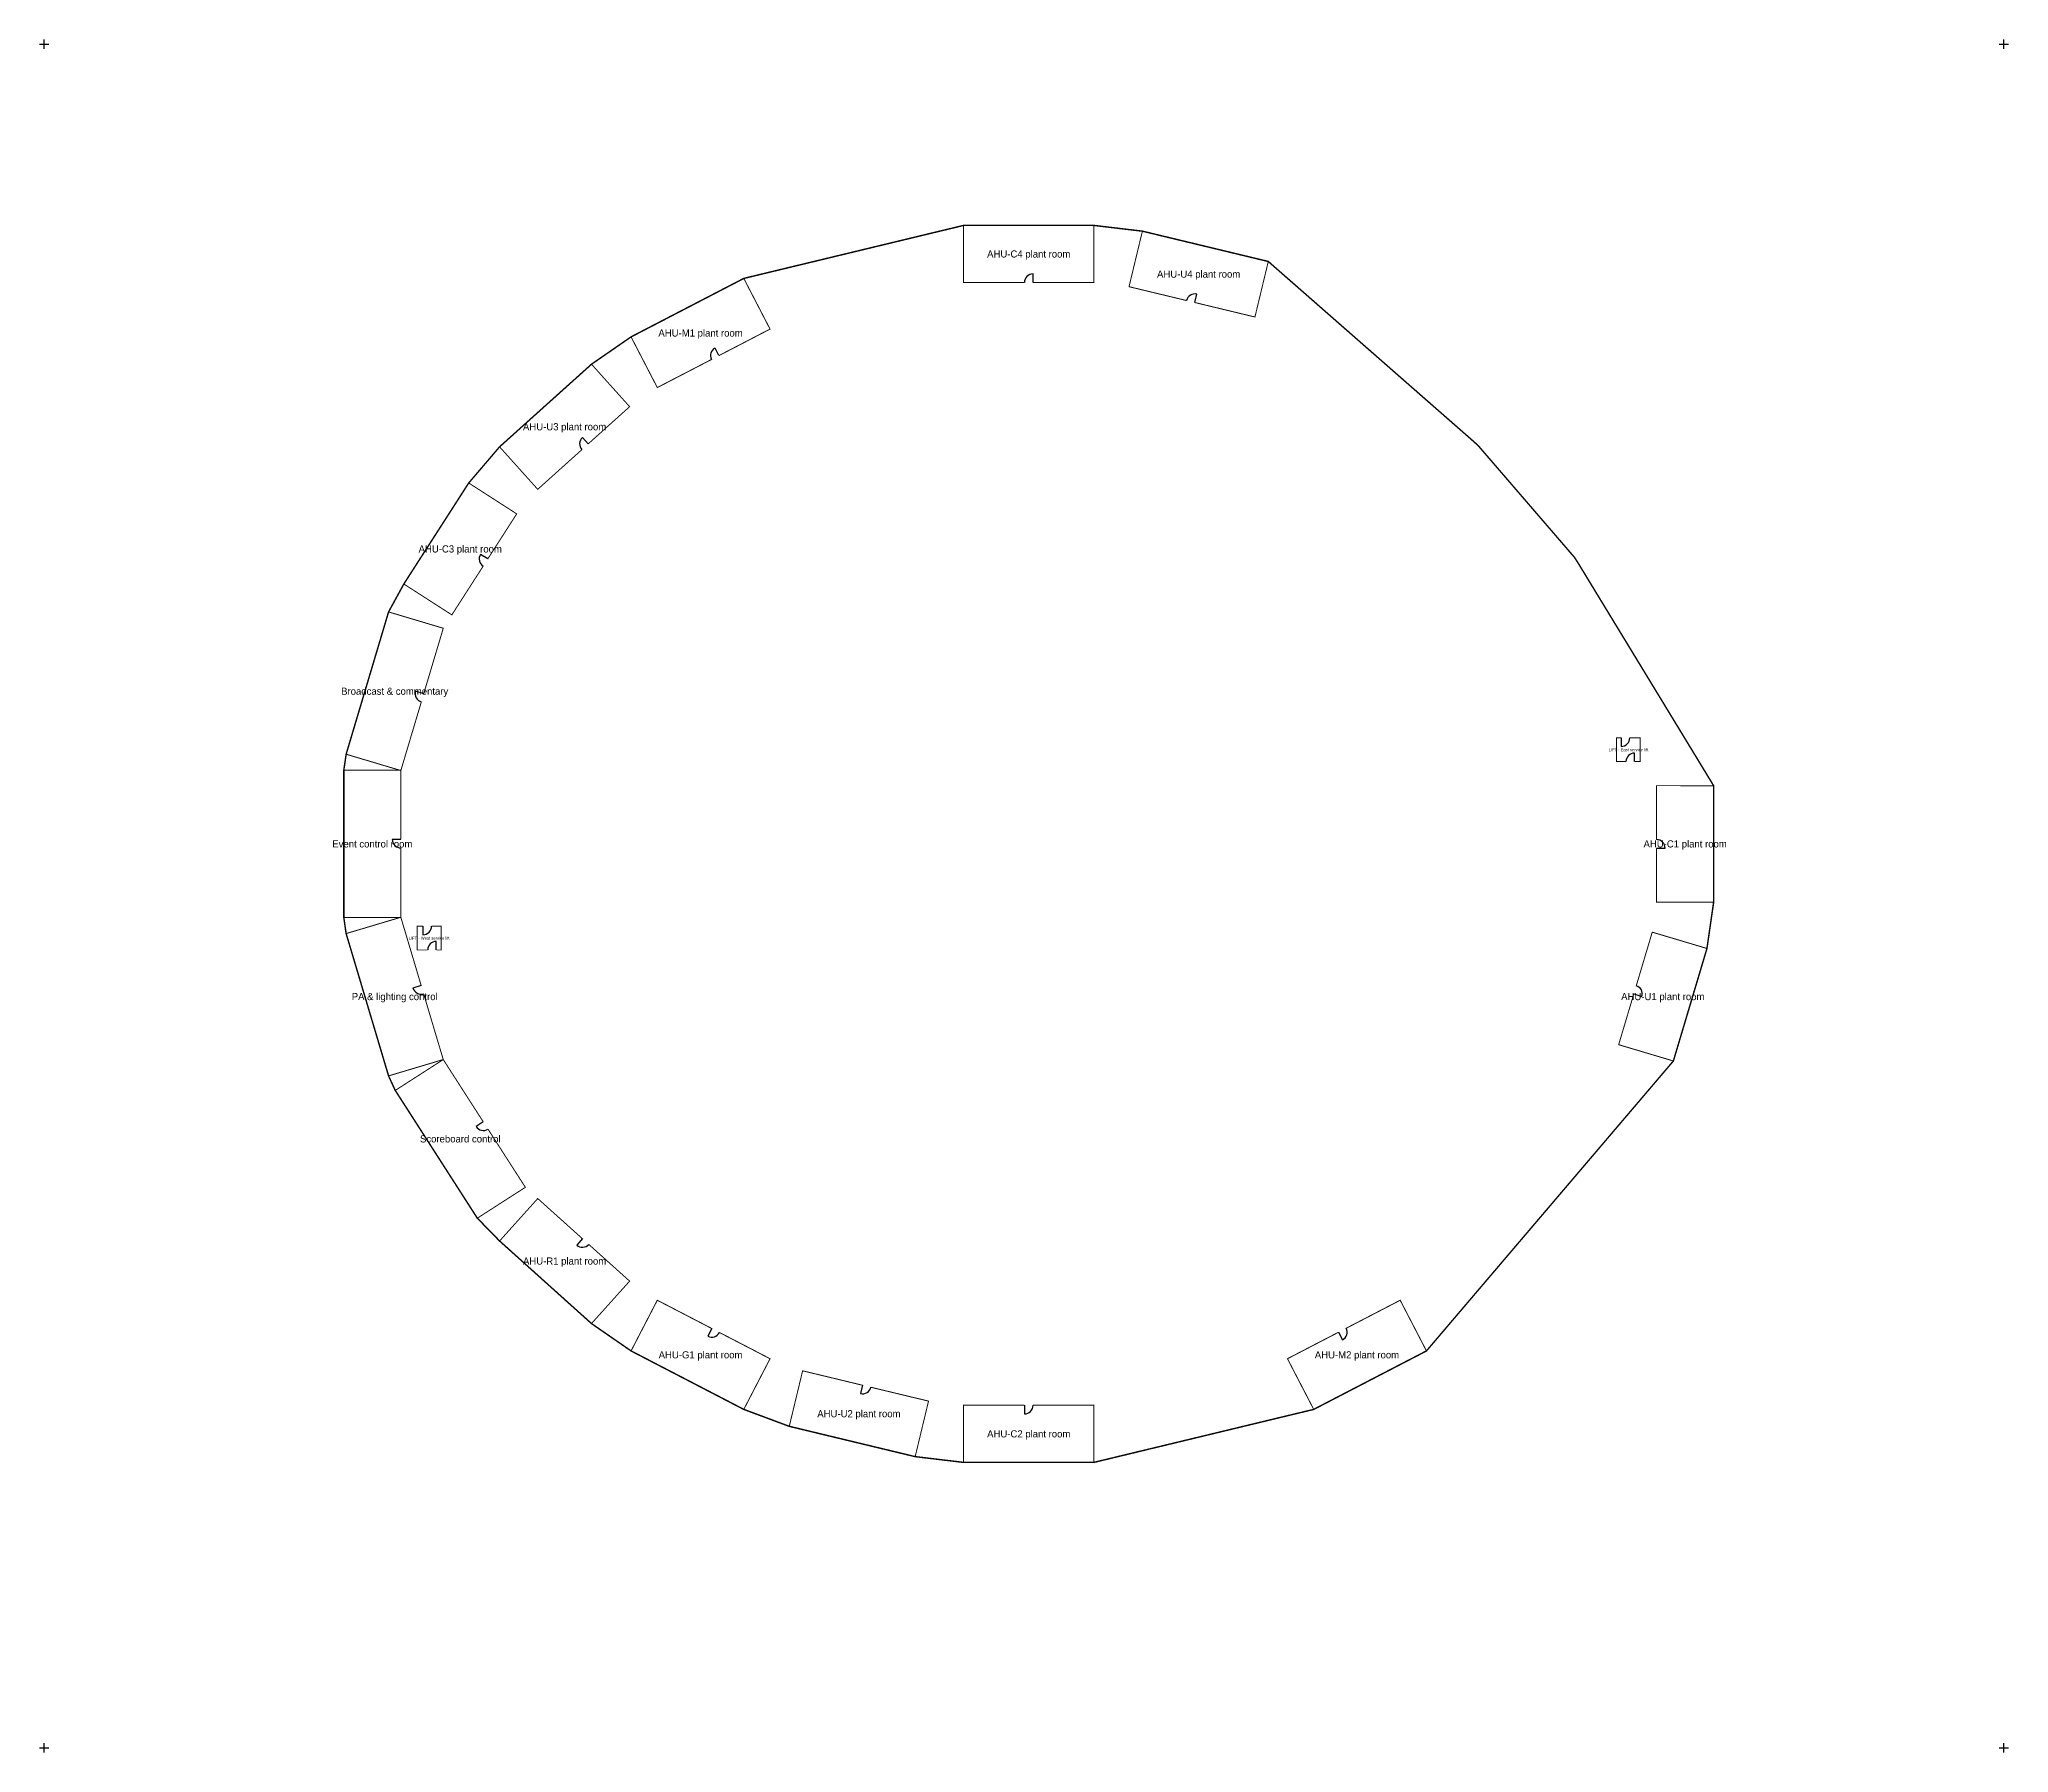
# Model space of a CAD drawing. Header units: metres. Extents: x -8 to 406, y -391 to -31.
import ezdxf
from ezdxf.enums import TextEntityAlignment as Align

# ---------------------------------------------------------------- set-up
doc = ezdxf.new("R2010")
doc.units = ezdxf.units.M
for name, color, linetype in [('A-DOOR', 3, 'Continuous'), ('A-REF', 1, 'Continuous'), ('A-TEXT', 2, 'Continuous'), ('A-WALL', 7, 'Continuous'), ('A-WALL-EXT', 7, 'Continuous')]:
    doc.layers.add(name, color=color, linetype=linetype)

msp = doc.modelspace()

# ---------------------------------------------------------------- linework, layer by layer
at = {"layer": 'A-DOOR'}
for p, q in [((200.9, -82), (200.9, -80.2)), ((234.93, -86.21), (235.35, -84.46)), ((134.87, -97.36), (134.04, -95.77)), ((107.37, -115.93), (106.17, -114.59)), ((86.26, -140.11), (84.74, -139.14)), ((72.8, -168.45), (71.08, -167.93)), ((324.56, -177.7), (324.56, -179.5)), ((327.36, -182.7), (327.36, -180.9)), ((68, -199.06), (66.2, -199.06)), ((331.99, -200.9), (333.79, -200.9)), ((72.64, -217.3), (72.64, -219.1)), ((75.44, -222.3), (75.44, -220.5)), ((72.27, -229.77), (70.54, -230.29)), ((327.2, -231.54), (328.92, -232.06)), ((85.33, -258.44), (83.81, -259.41)), ((106.15, -282.97), (104.96, -284.32)), ((133.36, -301.86), (132.53, -303.46)), ((265.13, -302.64), (265.96, -304.24)), ((165.08, -313.79), (164.66, -315.54)), ((199.1, -318), (199.1, -319.8))]:
    msp.add_line(p, q, dxfattribs=at)
for centre, radius, start, end in [((200.9, -82), 1.8, 90, 180), ((234.93, -86.21), 1.8, 76.3815, 166.5043), ((134.87, -97.36), 1.79, 117.7185, -152.4349), ((107.37, -115.93), 1.8, 131.7527, -137.7049), ((86.26, -140.11), 1.8, 147.4193, -122.5443), ((72.8, -168.45), 1.79, 163.1083, -106.5157), ((324.56, -177.7), 1.8, -90, 0), ((327.36, -182.7), 1.8, 90, 180), ((68, -199.06), 1.8, 180, -90), ((331.99, -200.9), 1.8, 0, 89.6817), ((72.64, -217.3), 1.8, -90, 0), ((75.44, -222.3), 1.8, 90, 180), ((72.27, -229.77), 1.8, -163.3834, -73.5746), ((327.2, -231.54), 1.8, -16.8087, 73.1786), ((85.33, -258.44), 1.8, -147.5067, -57.0162), ((106.15, -282.97), 1.8, -131.3478, -41.8452), ((265.13, -302.64), 1.8, -62.5358, 27.418), ((133.36, -301.86), 1.8, -117.4642, -27.418), ((165.08, -313.79), 1.8, -103.6185, -13.4957), ((199.1, -318), 1.8, -90, 0)]:
    msp.add_arc(centre, radius, start, end, dxfattribs=at)
at = {"layer": 'A-REF'}
for p, q in [((-8, -31.9), (-6, -31.9)), ((-7, -32.9), (-7, -30.9)), ((404, -31.9), (406, -31.9)), ((405, -32.9), (405, -30.9)), ((-7, -391), (-7, -389)), ((405, -391), (405, -389)), ((-8, -390), (-6, -390)), ((404, -390), (406, -390))]:
    msp.add_line(p, q, dxfattribs=at)
at = {"layer": 'A-WALL', "const_width": 0.2}
for points in [[(199.1, -82), (186.3, -82), (186.3, -70), (213.7, -70), (213.7, -82), (200.9, -82)], [(233.18, -85.79), (221.08, -82.88), (223.89, -71.21), (250.36, -77.58), (247.55, -89.25), (234.93, -86.21)], [(133.28, -98.19), (121.91, -104.08), (116.39, -93.43), (140.09, -81.14), (145.61, -91.79), (134.87, -97.36)], [(106.04, -117.14), (96.77, -125.47), (88.75, -116.54), (108.07, -99.17), (116.09, -108.1), (107.37, -115.93)], [(85.29, -141.63), (78.71, -151.86), (68.62, -145.37), (82.26, -124.14), (92.35, -130.63), (86.26, -140.11)], [(72.29, -170.17), (67.99, -184.58), (56.49, -181.15), (65.41, -151.24), (76.91, -154.67), (72.8, -168.45)], [(325.56, -182.7), (323.56, -182.7), (323.56, -177.7), (324.56, -177.7)], [(326.36, -177.7), (328.56, -177.7), (328.56, -182.7), (327.36, -182.7)], [(68, -200.86), (68, -215.48), (56, -215.48), (56, -184.52), (68, -184.52), (68, -199.06)], [(332, -199.1), (332, -187.76), (344, -187.77), (343.99, -212.24), (331.99, -212.23), (331.99, -200.9)], [(72.78, -231.5), (76.91, -245.33), (65.41, -248.76), (56.49, -218.85), (67.99, -215.42), (72.27, -229.77)], [(73.64, -222.3), (71.44, -222.3), (71.44, -217.3), (72.64, -217.3)], [(74.44, -217.3), (76.44, -217.3), (76.44, -222.3), (75.44, -222.3)], [(327.72, -229.82), (331.08, -218.55), (342.58, -221.98), (335.52, -245.63), (324.02, -242.2), (327.2, -231.54)], [(86.31, -259.95), (94.17, -272.18), (84.07, -278.67), (66.81, -251.82), (76.91, -245.33), (85.33, -258.44)], [(107.49, -284.17), (116.09, -291.9), (108.07, -300.82), (88.75, -283.46), (96.77, -274.54), (106.15, -282.97)], [(134.96, -302.69), (145.61, -308.21), (140.09, -318.86), (116.39, -306.57), (121.91, -295.92), (133.36, -301.86)], [(266.73, -301.81), (278.09, -295.92), (283.61, -306.57), (259.91, -318.86), (254.39, -308.21), (265.13, -302.64)], [(166.83, -314.21), (178.93, -317.12), (176.12, -328.79), (149.65, -322.42), (152.46, -310.75), (165.08, -313.79)], [(200.9, -318), (213.7, -318), (213.7, -330), (186.3, -330), (186.3, -318), (199.1, -318)]]:
    msp.add_lwpolyline(points, dxfattribs=at)
at = {"layer": 'A-WALL-EXT', "const_width": 0.3}
msp.add_lwpolyline([(186.3, -70), (186.3, -70), (140.09, -81.14), (140.09, -81.14), (116.39, -93.43), (116.39, -93.43), (108.07, -99.18), (108.07, -99.18), (88.75, -116.54), (88.75, -116.54), (82.26, -124.14), (82.26, -124.14), (68.62, -145.37), (68.62, -145.37), (65.41, -151.24), (65.41, -151.24), (56.49, -181.15), (56.49, -181.15), (56, -184.52), (56, -184.52), (56, -215.48), (56, -215.48), (56.49, -218.85), (56.49, -218.85), (65.41, -248.76), (65.41, -248.76), (66.81, -251.82), (66.82, -251.82), (84.07, -278.67), (84.07, -278.67), (88.75, -283.46), (88.75, -283.46), (108.07, -300.82), (108.07, -300.82), (116.39, -306.57), (116.39, -306.57), (140.09, -318.86), (140.09, -318.86), (149.65, -322.42), (149.65, -322.42), (176.12, -328.79), (176.12, -328.79), (186.3, -330), (186.3, -330), (213.7, -330), (213.7, -330), (259.91, -318.86), (259.91, -318.86), (283.61, -306.57), (283.61, -306.57), (335.52, -245.63), (335.52, -245.63), (342.58, -221.98), (342.58, -221.98), (343.99, -212.23), (343.99, -212.23), (344, -187.77), (343.99, -187.77), (315.51, -140.99), (314.71, -139.75), (314.71, -139.75), (294.44, -116.23), (294.44, -116.23), (293.39, -115.29), (250.36, -77.58), (250.36, -77.58), (223.89, -71.21), (223.89, -71.21), (213.7, -70), (213.7, -70), (186.3, -70)], close=True, dxfattribs=at)

# ---------------------------------------------------------------- texts
at = {"layer": 'A-TEXT'}
for s, height, p in [('AHU-C4 plant room', 1.5, (200, -76)), ('AHU-U4 plant room', 1.5, (235.72, -80.23)), ('AHU-M1 plant room', 1.5, (131, -92.61)), ('AHU-U3 plant room', 1.5, (102.42, -112.32)), ('AHU-C3 plant room', 1.5, (80.48, -138)), ('Broadcast & commentary', 1.5, (66.7, -167.91)), ('LIFT · East service lift', 0.625, (326.06, -180.2)), ('Event control room', 1.5, (62, -200)), ('AHU-C1 plant room', 1.5, (338, -200)), ('LIFT · West service lift', 0.625, (73.94, -219.8)), ('PA & lighting control', 1.5, (66.7, -232.09)), ('AHU-U1 plant room', 1.5, (333.3, -232.09)), ('Scoreboard control', 1.5, (80.49, -262)), ('AHU-R1 plant room', 1.5, (102.42, -287.68)), ('AHU-G1 plant room', 1.5, (131, -307.39)), ('AHU-M2 plant room', 1.5, (269, -307.39)), ('AHU-U2 plant room', 1.5, (164.29, -319.77)), ('AHU-C2 plant room', 1.5, (200, -324))]:
    msp.add_text(s, height=height, dxfattribs=at).set_placement(p, align=Align.MIDDLE_CENTER)

doc.saveas('drawing.dxf')
